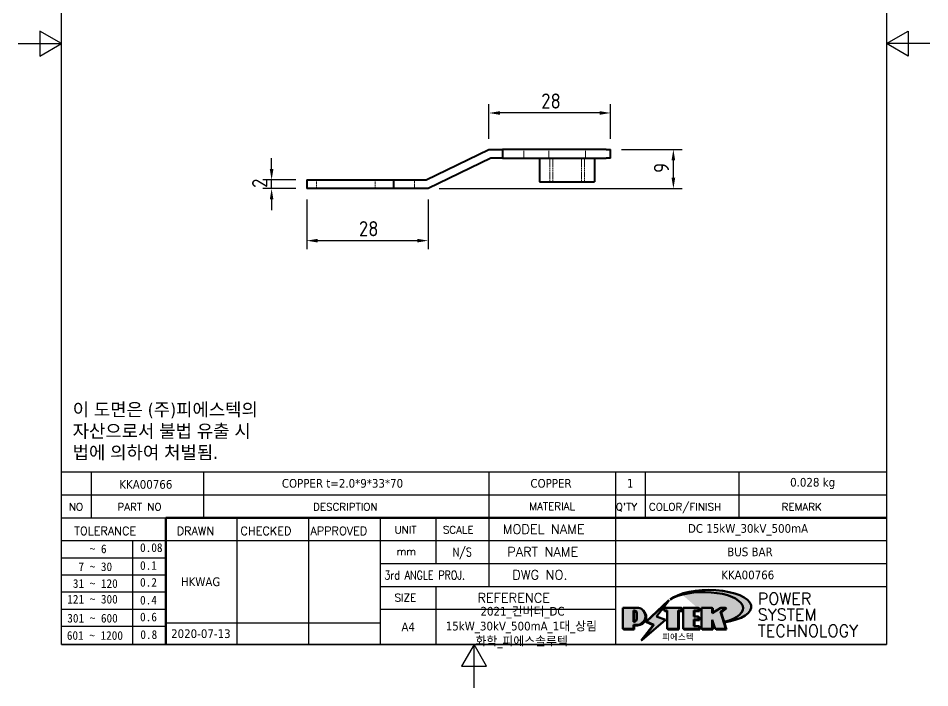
# Model space of a CAD drawing. Header units: millimetres. Extents: x 0 to 210, y 0 to 297.
# Drawn here: x 0 to 210, y 0 to 154.4 of the extents above; entities that cross this region are included whole.
import ezdxf
from ezdxf.enums import TextEntityAlignment as Align

# ---------------------------------------------------------------- set-up
doc = ezdxf.new("R2010")
doc.units = ezdxf.units.MM
doc.linetypes.add('DASHED', pattern=[0.2067, 0.1654, -0.0413])
doc.layers.get('0').update_dxf_attribs({"color": 3, "lineweight": 25, "true_color": 0x00ff00})
for name, color, linetype, lineweight, true_color in [('가려진 것(ISO)', 2, 'DASHED', 18, 0xffff00), ('가시적인 것(ISO)', 3, 'Continuous', 40, 0x00ff00), ('기호(ISO)', 5, 'Continuous', 25, 0x0000ff), ('제목(ISO)', 5, 'Continuous', 50, 0x0000ff), ('치수(ISO)', 2, 'Continuous', 25, 0xffff00)]:
    doc.layers.add(name, color=color, linetype=linetype, lineweight=lineweight, true_color=true_color)
doc.layers.add('경계(ISO)', color=7, linetype='Continuous', lineweight=25)
doc.layers.add('해치(ISO)', color=7, linetype='Continuous', lineweight=18)
doc.styles.add('HAN_291', font='')
doc.styles.add('HAN_370', font='', dxfattribs={"width": 2})
doc.styles.add('RC_284', font='ROMANC.shx')
doc.styles.add('RC_287', font='ROMANC.shx')
doc.styles.add('RC_292', font='ROMANC.shx')
doc.styles.add('ROMANT_294', font='romant.shx')
doc.styles.add('문자 텍스트_PSTEK_POSCO', font='isocp.shx')
doc.styles.add('치수 텍스트_PSTEK_POSCO', font='isocp.shx')
doc.styles.add('텍스트 스타일198', font='tahoma.ttf')
doc.styles.add('텍스트 스타일333', font='ROMANC.shx', dxfattribs={"width": 0.800000011920929})
doc.styles.get('HAN_291').set_extended_font_data('GulimChe')
doc.styles.get('HAN_370').set_extended_font_data('GulimChe')
doc.dimstyles.new('치수_PSTEK_POSCO', dxfattribs={"dimtxt": 3.5, "dimasz": 2.5, "dimexe": 2, "dimexo": 2.5, "dimgap": 1, "dimtad": 1, "dimrnd": 1e-08, "dimdsep": 46, "dimtxsty": '치수 텍스트_PSTEK_POSCO', "dimcen": 0.09, "dimdle": 10, "dimclrd": 7, "dimclre": 7, "dimclrt": 2, "dimadec": 1, "dimazin": 2, "dimtfac": 1, "dimtmove": 0, "dimatfit": 3, "dimfxl": 1, "dimtolj": 1, "dimlwd": -1, "dimlwe": -1, "dimarcsym": 0})

# ---------------------------------------------------------------- blocks, each defined once
blk = doc.blocks.new('경계 Default Border')
at = {"layer": '경계(ISO)', "flags": 128}
for points in [[(10, 10), (10, 287.0000076293945), (200, 287.0000076293945), (200, 10), (10, 10)], [(0, 148.5000038146973), (10, 148.5000038146973), (5, 151.3867473602295), (5, 145.6132507324219), (10, 148.5000038146973)], [(210, 148.5000038146973), (200, 148.5000038146973), (205, 151.3867473602295), (205, 145.6132507324219), (200, 148.5000038146973)], [(105, 0), (105, 10), (102.1132469177246, 5), (107.8867530822754, 5), (105, 10)]]:
    blk.add_lwpolyline(points, dxfattribs=at)
blk = doc.blocks.new('제목 블록 PSTEK')
at = {"true_color": 0x848484}
for points in [[(317.2195697678507, 17.0593801673321), (322.0326348870767, 21.62682475217465), (322.2781991042243, 21.94392121864296), (317.0471853425802, 16.97985676345368), (318.7512090904202, 16.1899260703855), (316.0018030350395, 12.71868385740789), (316.3356552234328, 13.00206718743325), (318.9235935156908, 16.2694494742633)], [(321.9846681452406, 19.60711530335299), (321.4042753185749, 19.60711530335299), (321.4042753185749, 19.45905590879572), (321.9846681452406, 19.45905590879572)], [(324.6615819988275, 19.45905590879572), (325.4196460989604, 19.45905590879572), (325.4196460989604, 20.11051724484596), (325.2419748254881, 20.11051724484596), (325.2419748254881, 19.60711530335299), (324.4839107253602, 19.60711530335299), (324.4839107253602, 15.3430047401139), (322.1623394187076, 15.3430047401139), (322.1623394187076, 15.19494534555726), (324.6615819988275, 15.19494534555726)], [(328.2914414389548, 19.45905590879572), (329.4054050004294, 19.45905590879572), (329.4054050004294, 20.11051724484596), (329.2277337269622, 20.11051724484596), (329.2277337269622, 19.60711530335299), (328.1137701654877, 19.60711530335299), (328.1137701654877, 18.25543873810179), (328.2914414389548, 18.25543873810179)], [(332.5088862584528, 20.1105172448466), (332.3312149849806, 20.1105172448466), (332.3312149849806, 18.99741471888368), (332.5088862584528, 19.11081371413894)], [(335.6156307331414, 20.11051724484596), (335.2535118015555, 20.11051724484596), (334.2514536401189, 19.30614745124769), (335.4855464857051, 15.3430047401139), (333.1954852176545, 15.3430047401139), (333.2478643833523, 15.19494534555726), (335.6632177591723, 15.19494534555726), (334.4291249135862, 19.15808805669106)], [(328.2914414389548, 17.41554667867274), (329.4054050004294, 17.41554667867274), (329.4054050004294, 18.10737934354514), (329.2277337269622, 18.10737934354514), (329.2277337269622, 17.56360607323003), (328.1137701654877, 17.56360607323003), (328.1137701654877, 15.9944660761648), (328.2914414389548, 15.9944660761648)], [(332.5088862584528, 16.92964231796647), (332.3312149849806, 17.43186301645164), (332.3312149849806, 15.3430047401139), (330.0369607660135, 15.3430047401139), (330.0369607660135, 15.19494534555726), (332.5088862584528, 15.19494534555726)], [(329.5356972676428, 15.8464066816075), (329.3580259941756, 15.8464066816075), (329.3580259941756, 15.3430047401139), (325.8342124037171, 15.3430047401139), (325.8342124037171, 15.19494534555726), (329.5356972676428, 15.19494534555726)]]:
    blk.add_hatch(color=252, dxfattribs=at).paths.add_polyline_path(points)
at = {"true_color": 0x0000ff}
blk.add_hatch(color=5, dxfattribs=at).paths.add_polyline_path([(321.6183518841322, 17.4193704504104), (319.5281351041078, 18.24969419629727), (322.4505835294948, 22.02344462252142), (317.2195697678507, 17.0593801673321), (318.9235935156908, 16.2694494742633), (316.1741874603099, 12.79820726128571)])
at = {"true_color": 0xff0000}
h = blk.add_hatch(color=1, dxfattribs=at)
edge = h.paths.add_edge_path(flags=0)
edge.add_line((314.2242174273352, 19.60711530335299), (314.2242174273352, 17.00126995915134))
edge.add_line((314.2242174273352, 17.00126995915134), (314.3485873187598, 17.00126995915134))
edge.add_arc((314.3485873187598, 17.6527312952023), 0.6514613360509371, 270, 360)
edge.add_line((315.0000486548106, 17.6527312952023), (315.0000486548106, 18.95565396730211))
edge.add_arc((314.3485873187598, 18.95565396730212), 0.6514613360508712, 0, 90)
edge.add_line((314.3485873187598, 19.60711530335299), (314.2242174273352, 19.60711530335299))
edge = h.paths.add_edge_path()
edge.add_arc((314.9847713324306, 18.28938669179658), 1.969189947606664, 269.9999999999959, 450)
edge.add_line((314.9847713324306, 20.25857663940318), (311.7664314776902, 20.25857663940324))
edge.add_line((311.7664314776902, 20.25857663940324), (311.7664314776902, 15.3430047401139))
edge.add_line((311.7664314776902, 15.3430047401139), (314.2242174273352, 15.3430047401139))
edge.add_line((314.2242174273352, 15.3430047401139), (314.2242174273352, 16.32019674418991))
edge.add_line((314.2242174273352, 16.32019674418991), (314.9847713324307, 16.32019674418991))
at = {"true_color": 0x848484}
h = blk.add_hatch(color=252, dxfattribs=at)
edge = h.paths.add_edge_path()
edge.add_arc((314.9847713324309, 18.28938669179657), 1.969189947606666, 270, 406.8278729790604)
edge.add_arc((315.1624426058984, 18.1413272972396), 1.969189947606962, -90, 53.560984836317004, ccw=False)
edge.add_line((315.1624426058984, 16.17213734963263), (314.4018887008024, 16.17213734963263))
edge.add_line((314.4018887008024, 16.17213734963263), (314.4018887008024, 15.19494534555726))
edge.add_line((314.4018887008024, 15.19494534555726), (311.9441027511573, 15.19494534555726))
edge.add_line((311.9441027511573, 15.19494534555726), (311.9441027511573, 15.3430047401139))
edge.add_line((311.9441027511573, 15.3430047401139), (314.2242174273352, 15.3430047401139))
edge.add_line((314.2242174273352, 15.3430047401139), (314.2242174273352, 16.32019674418991))
edge.add_line((314.2242174273352, 16.32019674418991), (314.9847713324309, 16.32019674418991))
h = blk.add_hatch(color=252, dxfattribs=at)
edge = h.paths.add_edge_path()
edge.add_line((314.4018887008024, 19.45905590879572), (314.5262585922315, 19.45905590879572))
edge.add_arc((314.5262585922314, 18.80759457274939), 0.6514613360463194, 60.4189348879147, 90.00000000000318, ccw=False)
edge.add_arc((314.3485873187602, 18.95565396730057), 0.6514613360524251, 39.96992292766206, 90.00000000009999)
edge.add_line((314.3485873187591, 19.60711530335307), (314.2242174273352, 19.60711530335298))
edge.add_line((314.2242174273352, 19.60711530335299), (314.2242174273352, 17.00126995915134))
edge.add_line((314.2242174273352, 17.00126995915134), (314.3485873187591, 17.00126995915134))
edge.add_arc((314.3485873187568, 17.652731295233), 0.6514613360816299, 270.0000000002, 274.6930825552478)
edge.add_line((314.4018887008024, 17.0034541317032), (314.4018887008024, 19.45905590879572))
at = {"true_color": 0xff0000}
for points in [[(324.4839107253602, 19.60711530335299), (325.2419748254881, 19.60711530335299), (325.2419748254881, 20.25857663940324), (321.2266040451076, 20.25857663940324), (321.2266040451076, 19.60711530335299), (321.9846681452406, 19.60711530335299), (321.9846681452406, 15.3430047401139), (324.4839107253602, 15.3430047401139)], [(329.2277337269622, 20.25857663940324), (325.65654113025, 20.25857663940324), (325.65654113025, 15.3430047401139), (329.3580259941756, 15.3430047401139), (329.3580259941756, 15.9944660761648), (328.1137701654877, 15.9944660761648), (328.1137701654877, 17.56360607323003), (329.2277337269622, 17.56360607323003), (329.2277337269622, 18.25543873810179), (328.1137701654877, 18.25543873810179), (328.1137701654877, 19.60711530335299), (329.2277337269622, 19.60711530335299)], [(332.3312149849806, 20.25857663940324), (329.8592894925411, 20.25857663940324), (329.8592894925411, 15.3430047401139), (332.3312149849806, 15.3430047401139), (332.3312149849806, 17.4318630164523), (333.0701931098801, 15.3430047401139), (335.4855464857051, 15.3430047401139), (334.2514536401189, 19.30614745124769), (335.4379594596742, 20.25857663940324), (334.3071782107978, 20.25857663940324), (332.3312149849806, 18.99741471888304)]]:
    blk.add_hatch(color=1, dxfattribs=at).paths.add_polyline_path(points)
at = {"layer": '해치(ISO)', "true_color": 0x27d1fc}
h = blk.add_hatch(color=140, dxfattribs=at)
edge = h.paths.add_edge_path()
edge.add_ellipse((330.3660919371412, 20.15576403068321), major_axis=(9.100907360794343, 0), ratio=0.4069904968023172, start_angle=301.3098473703837, end_angle=507.7436900681698)
edge.add_ellipse((331.5340919371412, 20.4634168429492), major_axis=(-9.82350664112931, 0), ratio=0.3942600559756514, start_angle=111.51207141178469, end_angle=334.47025347086895, ccw=False)
edge.add_line((335.1363447531188, 16.8601935978785), (335.0955236905705, 16.99119398620872))
at = {"color": 180, "true_color": 0x3f00ff}
for p, q in [((182.475792979055, 11.79100474011392), (182.4757929790549, 51.56524660363496)), ((182.4757929790549, 51.56524660363496), (372.4757929537551, 51.56524660363496)), ((189.2651435055721, 51.56524660363496), (189.2651435055722, 41.00524660363494)), ((215.2152739891528, 41.00524660363494), (215.2152739891528, 51.56524660363496)), ((280.8758854511282, 51.56524660363496), (280.8758854511282, 41.00524660363494)), ((310.0881549537552, 51.56524660363496), (310.0881549537553, 41.00524660363494)), ((316.9044520275131, 51.56524660363496), (316.9044520275127, 41.00524660363494)), ((338.4566026226726, 51.56524660363496), (338.4566026226727, 41.00524660363494)), ((372.4757929537551, 51.56524660363496), (372.4757929537551, 11.79100474011389)), ((182.475792979055, 46.2852466036349), (372.4757929537551, 46.28524660363492)), ((182.475792979055, 41.00524660363493), (206.451475290024, 41.00524660363493)), ((222.9401812389276, 11.79100474011392), (222.9401812389276, 41.00524660363494)), ((239.4288871878316, 11.79100474011392), (239.4288871878316, 41.00524660363494)), ((255.9175931367356, 11.79100474011392), (255.9175931367356, 41.00524660363494)), ((268.6918866058747, 41.00524660363494), (268.6918866058747, 30.44524660363498)), ((280.8758854511282, 41.00524660363494), (280.8758854511282, 25.16524660363502)), ((310.088154953755, 41.00524660363494), (310.088154953755, 11.79100474011392)), ((182.475792979055, 35.72524660363497), (206.451475290024, 35.72524660363497)), ((198.8621818849491, 12.02524660363491), (198.8621818849491, 35.72524660363497)), ((206.451475290024, 35.72524660363497), (372.4757929537551, 35.72524660363497)), ((182.475792979055, 31.77524660363492), (206.451475290024, 31.77524660363492)), ((255.917593136736, 30.44524660363498), (372.4757929537552, 30.44524660363501)), ((182.475792979055, 27.82524660363487), (206.451475290024, 27.82524660363487)), ((182.475792979055, 23.87524660363505), (206.451475290024, 23.87524660363505)), ((255.9175931367359, 25.16524660363502), (372.4757929537552, 25.165246603635)), ((268.6918866058744, 25.16524660363502), (268.6918866058744, 11.79100474011392)), ((182.475792979055, 19.92524660363478), (206.451475290024, 19.92524660363478)), ((255.9175931367359, 19.88524660363481), (310.0881549537553, 19.88524660363481)), ((182.475792979055, 15.97524660363496), (206.451475290024, 15.97524660363496)), ((206.451475290024, 16.74100474011396), (255.9175931367359, 16.74100474011396)), ((182.475792979055, 11.79100474011392), (372.4757929537551, 11.79100474011389))]:
    blk.add_line(p, q, dxfattribs=at)
at = {"color": 7, "lineweight": 50}
for p, q in [((206.4514752900237, 11.79100474011392), (206.4514752900237, 41.00524660363494)), ((206.451475290024, 41.00524660363494), (372.4757929537551, 41.00524660363496))]:
    blk.add_line(p, q, dxfattribs=at)
at = {"color": 7}
for p, q in [((322.2781991042243, 21.94392121864296), (317.0471853425802, 16.97985676345368)), ((322.4505835294948, 22.02344462252142), (317.2195697678507, 17.0593801673321)), ((317.2195697678507, 17.0593801673321), (322.0326348870767, 21.62682475217465)), ((319.5281351041078, 18.24969419629727), (322.4505835294948, 22.02344462252142)), ((322.0326348870767, 21.62682475217465), (322.2781991042243, 21.94392121864296)), ((311.7664314776902, 20.25900474011391), (311.7664314776902, 15.34300474011391)), ((314.9847713324309, 20.25857663940324), (311.7664314776902, 20.25857663940324)), ((314.9847713324309, 20.25857663940324), (311.7664314776902, 20.25857663940324)), ((311.7664314776902, 20.25857663940324), (311.7664314776902, 15.3430047401139)), ((314.2242174273352, 17.00126995915134), (314.2242174273352, 19.60711530335299)), ((314.2242174273352, 19.60711530335299), (314.3485873187591, 19.60711530335299)), ((314.3485873187591, 19.60711530335299), (314.2242174273352, 19.60711530335299)), ((314.2242174273352, 19.60711530335299), (314.2242174273352, 17.00126995915134)), ((314.2242174273352, 17.00126995915134), (314.2242174273352, 19.60711530335299)), ((314.2242174273352, 19.60711530335299), (314.3485873187591, 19.60711530335299)), ((314.4018887008024, 19.45905590879572), (314.5262585922314, 19.45905590879572)), ((314.4018887008024, 17.0034541317032), (314.4018887008024, 19.45905590879572)), ((315.0000486548106, 18.95565396730275), (315.0000486548106, 17.65273129520161)), ((315.0000486548106, 18.95565396730275), (315.0000486548106, 17.65273129520161)), ((325.2419748254881, 20.25857663940324), (321.2266040451076, 20.25857663940324)), ((321.2266040451076, 20.25857663940324), (321.2266040451076, 19.60711530335299)), ((325.2419748254881, 20.25857663940324), (321.2266040451076, 20.25857663940324)), ((321.2266040451076, 20.25857663940324), (321.2266040451076, 19.60711530335299)), ((321.2266040451076, 19.60711530335299), (321.9846681452406, 19.60711530335299)), ((321.2266040451076, 19.60711530335299), (321.9846681452406, 19.60711530335299)), ((321.4042753185749, 19.60711530335299), (321.4042753185749, 19.45905590879572)), ((321.9846681452406, 19.60711530335299), (321.4042753185749, 19.60711530335299)), ((321.4042753185749, 19.45905590879572), (321.9846681452406, 19.45905590879572)), ((321.9846681452406, 19.60711530335299), (321.9846681452406, 15.3430047401139)), ((321.9846681452406, 19.45905590879572), (321.9846681452406, 19.60711530335299)), ((321.9846681452406, 19.60711530335299), (321.9846681452406, 15.3430047401139)), ((324.4839107253602, 19.60711530335299), (325.2419748254881, 19.60711530335299)), ((324.4839107253602, 15.3430047401139), (324.4839107253602, 19.60711530335299)), ((325.2419748254881, 19.60711530335299), (324.4839107253602, 19.60711530335299)), ((324.4839107253602, 19.60711530335299), (324.4839107253602, 15.3430047401139)), ((324.4839107253602, 19.60711530335299), (325.2419748254881, 19.60711530335299)), ((324.4839107253602, 15.3430047401139), (324.4839107253602, 19.60711530335299)), ((324.6615819988275, 19.45905590879572), (325.4196460989604, 19.45905590879572)), ((324.6615819988275, 15.19494534555726), (324.6615819988275, 19.45905590879572)), ((325.2419748254881, 19.60711530335299), (325.2419748254881, 20.25857663940324)), ((325.2419748254881, 19.60711530335299), (325.2419748254881, 20.25857663940324)), ((325.4196460989604, 20.11051724484596), (325.2419748254881, 20.11051724484596)), ((325.2419748254881, 20.11051724484596), (325.2419748254881, 19.60711530335299)), ((325.4196460989604, 19.45905590879572), (325.4196460989604, 20.11051724484596)), ((329.2277337269622, 20.25857663940324), (325.65654113025, 20.25857663940324)), ((325.65654113025, 20.25857663940324), (325.65654113025, 15.3430047401139)), ((325.65654113025, 20.25857663940324), (325.65654113025, 15.3430047401139)), ((329.2277337269622, 20.25857663940324), (325.65654113025, 20.25857663940324)), ((328.1137701654877, 18.25543873810179), (328.1137701654877, 19.60711530335299)), ((328.1137701654877, 19.60711530335299), (329.2277337269622, 19.60711530335299)), ((329.2277337269622, 19.60711530335299), (328.1137701654877, 19.60711530335299)), ((328.1137701654877, 19.60711530335299), (328.1137701654877, 18.25543873810179)), ((328.1137701654877, 18.25543873810179), (328.1137701654877, 19.60711530335299)), ((328.1137701654877, 19.60711530335299), (329.2277337269622, 19.60711530335299)), ((328.2914414389548, 18.25543873810179), (328.2914414389548, 19.45905590879572)), ((328.2914414389548, 19.45905590879572), (329.4054050004294, 19.45905590879572)), ((329.2277337269622, 19.60711530335299), (329.2277337269622, 20.25857663940324)), ((329.2277337269622, 19.60711530335299), (329.2277337269622, 20.25857663940324)), ((329.4054050004294, 20.11051724484596), (329.2277337269622, 20.11051724484596)), ((329.2277337269622, 20.11051724484596), (329.2277337269622, 19.60711530335299)), ((329.4054050004294, 19.45905590879572), (329.4054050004294, 20.11051724484596)), ((332.3312149849806, 20.25857663940324), (329.8592894925411, 20.25857663940324)), ((329.8592894925411, 20.25857663940324), (329.8592894925411, 15.3430047401139)), ((329.8592894925411, 20.25857663940324), (329.8592894925411, 15.3430047401139)), ((332.3312149849806, 20.25857663940324), (329.8592894925411, 20.25857663940324)), ((334.3071782107978, 20.25857663940324), (332.3312149849806, 18.99741471888304)), ((332.3312149849806, 18.99741471888304), (332.3312149849806, 20.25857663940324)), ((334.3071782107978, 20.25857663940324), (332.3312149849806, 18.99741471888304)), ((332.3312149849806, 18.99741471888304), (332.3312149849806, 20.25857663940324)), ((332.5088862584528, 20.1105172448466), (332.3312149849806, 20.1105172448466)), ((332.3312149849806, 20.1105172448466), (332.3312149849806, 18.99741471888368)), ((332.3312149849806, 18.99741471888368), (332.5088862584528, 19.11081371413894)), ((332.5088862584528, 19.11081371413894), (332.5088862584528, 20.1105172448466)), ((334.2514536401189, 19.30614745124769), (335.4379594596742, 20.25857663940324)), ((334.2514536401189, 19.30614745124769), (335.4379594596742, 20.25857663940324)), ((335.2535118015555, 20.11051724484596), (334.2514536401189, 19.30614745124769)), ((335.4855464857051, 15.3430047401139), (334.2514536401189, 19.30614745124769)), ((334.2514536401189, 19.30614745124769), (335.4855464857051, 15.3430047401139)), ((335.4855464857051, 15.3430047401139), (334.2514536401189, 19.30614745124769)), ((335.4379594596742, 20.25857663940324), (334.3071782107978, 20.25857663940324)), ((335.4379594596742, 20.25857663940324), (334.3071782107978, 20.25857663940324)), ((334.4291249135862, 19.15808805669104), (335.6156307331414, 20.11051724484596)), ((335.6632177591723, 15.19494534555726), (334.4291249135862, 19.15808805669104)), ((335.6156307331414, 20.11051724484596), (335.2535118015555, 20.11051724484596)), ((314.3485873187591, 17.00126995915134), (314.2242174273352, 17.00126995915134)), ((314.2242174273352, 17.00126995915134), (314.3485873187591, 17.00126995915134)), ((314.3485873187591, 17.00126995915134), (314.2242174273352, 17.00126995915134)), ((316.1741874603099, 12.79820726128571), (321.6183518841322, 17.4193704504104)), ((317.0471853425802, 16.97985676345368), (318.7512090904202, 16.1899260703855)), ((318.9235935156908, 16.2694494742633), (317.2195697678507, 17.0593801673321)), ((317.2195697678507, 17.0593801673321), (318.9235935156908, 16.2694494742633)), ((321.6183518841322, 17.4193704504104), (319.5281351041078, 18.24969419629727)), ((329.2277337269622, 18.25543873810179), (328.1137701654877, 18.25543873810179)), ((328.1137701654877, 18.25543873810179), (328.2914414389548, 18.25543873810179)), ((329.2277337269622, 18.25543873810179), (328.1137701654877, 18.25543873810179)), ((328.1137701654877, 17.56360607323003), (329.2277337269622, 17.56360607323003)), ((328.1137701654877, 15.9944660761648), (328.1137701654877, 17.56360607323003)), ((329.2277337269622, 17.56360607323003), (328.1137701654877, 17.56360607323003)), ((328.1137701654877, 17.56360607323003), (328.1137701654877, 15.9944660761648)), ((328.1137701654877, 17.56360607323003), (329.2277337269622, 17.56360607323003)), ((328.1137701654877, 15.9944660761648), (328.1137701654877, 17.56360607323003)), ((328.2914414389548, 15.9944660761648), (328.2914414389548, 17.41554667867274)), ((328.2914414389548, 17.41554667867274), (329.4054050004294, 17.41554667867274)), ((329.2277337269622, 17.56360607323003), (329.2277337269622, 18.25543873810179)), ((329.2277337269622, 17.56360607323003), (329.2277337269622, 18.25543873810179)), ((329.4054050004294, 18.10737934354514), (329.2277337269622, 18.10737934354514)), ((329.2277337269622, 18.10737934354514), (329.2277337269622, 17.56360607323003)), ((329.4054050004294, 17.41554667867274), (329.4054050004294, 18.10737934354514)), ((332.3312149849806, 17.4318630164523), (333.0701931098801, 15.3430047401139)), ((332.3312149849806, 15.3430047401139), (332.3312149849806, 17.4318630164523)), ((332.5088862584528, 16.92964231796647), (332.3312149849806, 17.43186301645164)), ((332.3312149849806, 17.43186301645164), (332.3312149849806, 15.3430047401139)), ((332.3312149849806, 17.4318630164523), (333.0701931098801, 15.3430047401139)), ((332.3312149849806, 15.3430047401139), (332.3312149849806, 17.4318630164523)), ((332.5088862584528, 15.19494534555726), (332.5088862584528, 16.92964231796647)), ((345.0447381189468, 17.50375595811051), (344.9867755289346, 17.689895936919)), ((311.7664314776902, 15.3430047401139), (314.2242174273352, 15.3430047401139)), ((311.7664314776902, 15.3430047401139), (314.2242174273352, 15.3430047401139)), ((314.2242174273352, 15.3430047401139), (311.9441027511573, 15.3430047401139)), ((311.9441027511573, 15.3430047401139), (311.9441027511573, 15.19494534555726)), ((311.9441027511573, 15.19494534555726), (314.4018887008024, 15.19494534555726)), ((314.2242174273352, 16.32019674418991), (314.9847713324309, 16.32019674418991)), ((314.2242174273352, 15.3430047401139), (314.2242174273352, 16.32019674418991)), ((314.9847713324309, 16.32019674418991), (314.2242174273352, 16.32019674418991)), ((314.2242174273352, 16.32019674418991), (314.2242174273352, 15.3430047401139)), ((314.2242174273352, 16.32019674418991), (314.9847713324309, 16.32019674418991)), ((314.2242174273352, 15.3430047401139), (314.2242174273352, 16.32019674418991)), ((314.4018887008024, 16.17213734963263), (315.162442605898, 16.17213734963263)), ((314.4018887008024, 15.19494534555726), (314.4018887008024, 16.17213734963263)), ((318.7512090904202, 16.1899260703855), (316.0018030350395, 12.71868385740789)), ((318.9235935156908, 16.2694494742633), (316.1741874603099, 12.79820726128571)), ((316.3356552234328, 13.00206718743325), (318.9235935156908, 16.2694494742633)), ((321.9846681452406, 15.3430047401139), (324.4839107253602, 15.3430047401139)), ((321.9846681452406, 15.3430047401139), (324.4839107253602, 15.3430047401139)), ((324.4839107253602, 15.3430047401139), (322.1623394187076, 15.3430047401139)), ((322.1623394187076, 15.3430047401139), (322.1623394187076, 15.19494534555726)), ((322.1623394187076, 15.19494534555726), (324.6615819988275, 15.19494534555726)), ((325.65654113025, 15.3430047401139), (329.3580259941756, 15.3430047401139)), ((325.65654113025, 15.3430047401139), (329.3580259941756, 15.3430047401139)), ((329.3580259941756, 15.3430047401139), (325.8342124037171, 15.3430047401139)), ((325.8342124037171, 15.3430047401139), (325.8342124037171, 15.19494534555726)), ((325.8342124037171, 15.19494534555726), (329.5356972676428, 15.19494534555726)), ((329.3580259941756, 15.9944660761648), (328.1137701654877, 15.9944660761648)), ((328.1137701654877, 15.9944660761648), (328.2914414389548, 15.9944660761648)), ((329.3580259941756, 15.9944660761648), (328.1137701654877, 15.9944660761648)), ((329.3580259941756, 15.3430047401139), (329.3580259941756, 15.9944660761648)), ((329.3580259941756, 15.3430047401139), (329.3580259941756, 15.9944660761648)), ((329.5356972676428, 15.8464066816075), (329.3580259941756, 15.8464066816075)), ((329.3580259941756, 15.8464066816075), (329.3580259941756, 15.3430047401139)), ((329.5356972676428, 15.19494534555726), (329.5356972676428, 15.8464066816075)), ((329.8592894925411, 15.3430047401139), (332.3312149849806, 15.3430047401139)), ((329.8592894925411, 15.3430047401139), (332.3312149849806, 15.3430047401139)), ((332.3312149849806, 15.3430047401139), (330.0369607660135, 15.3430047401139)), ((330.0369607660135, 15.3430047401139), (330.0369607660135, 15.19494534555726)), ((330.0369607660135, 15.19494534555726), (332.5088862584528, 15.19494534555726)), ((333.0701931098801, 15.3430047401139), (335.4855464857051, 15.3430047401139)), ((333.0701931098801, 15.3430047401139), (335.4855464857051, 15.3430047401139)), ((335.4855464857051, 15.3430047401139), (333.1954852176545, 15.3430047401139)), ((333.1954852176545, 15.3430047401139), (333.2478643833523, 15.19494534555726)), ((333.2478643833523, 15.19494534555726), (335.6632177591723, 15.19494534555726)), ((316.0018030350395, 12.71868385740789), (316.3356552234328, 13.00206718743325))]:
    blk.add_line(p, q, dxfattribs=at)
at = {"color": 5, "true_color": 0x0000ff}
for p, q in [((322.4505835294948, 22.02344462252142), (317.2195697678507, 17.0593801673321)), ((319.5281351041078, 18.24969419629727), (322.4505835294948, 22.02344462252142)), ((316.1741874603099, 12.79820726128571), (321.6183518841322, 17.4193704504104)), ((317.2195697678507, 17.0593801673321), (318.9235935156908, 16.2694494742633)), ((321.6183518841322, 17.4193704504104), (319.5281351041078, 18.24969419629727)), ((318.9235935156908, 16.2694494742633), (316.1741874603099, 12.79820726128571))]:
    blk.add_line(p, q, dxfattribs=at)
at = {"color": 1, "true_color": 0xff0000}
for p, q in [((314.9847713324309, 20.25857663940324), (311.7664314776902, 20.25857663940324)), ((311.7664314776902, 20.25857663940324), (311.7664314776902, 15.3430047401139)), ((314.2242174273352, 17.00126995915134), (314.2242174273352, 19.60711530335299)), ((314.2242174273352, 19.60711530335299), (314.3485873187591, 19.60711530335299)), ((315.0000486548106, 18.95565396730275), (315.0000486548106, 17.65273129520161)), ((325.2419748254881, 20.25857663940324), (321.2266040451076, 20.25857663940324)), ((321.2266040451076, 20.25857663940324), (321.2266040451076, 19.60711530335299)), ((321.2266040451076, 19.60711530335299), (321.9846681452406, 19.60711530335299)), ((321.9846681452406, 19.60711530335299), (321.9846681452406, 15.3430047401139)), ((324.4839107253602, 19.60711530335299), (325.2419748254881, 19.60711530335299)), ((324.4839107253602, 15.3430047401139), (324.4839107253602, 19.60711530335299)), ((325.2419748254881, 19.60711530335299), (325.2419748254881, 20.25857663940324)), ((329.2277337269622, 20.25857663940324), (325.65654113025, 20.25857663940324)), ((325.65654113025, 20.25857663940324), (325.65654113025, 15.3430047401139)), ((328.1137701654877, 18.25543873810179), (328.1137701654877, 19.60711530335299)), ((328.1137701654877, 19.60711530335299), (329.2277337269622, 19.60711530335299)), ((329.2277337269622, 19.60711530335299), (329.2277337269622, 20.25857663940324)), ((332.3312149849806, 20.25857663940324), (329.8592894925411, 20.25857663940324)), ((329.8592894925411, 20.25857663940324), (329.8592894925411, 15.3430047401139)), ((334.3071782107978, 20.25857663940324), (332.3312149849806, 18.99741471888304)), ((332.3312149849806, 18.99741471888304), (332.3312149849806, 20.25857663940324)), ((334.2514536401189, 19.30614745124769), (335.4379594596742, 20.25857663940324)), ((335.4855464857051, 15.3430047401139), (334.2514536401189, 19.30614745124769)), ((335.4379594596742, 20.25857663940324), (334.3071782107978, 20.25857663940324)), ((314.3485873187591, 17.00126995915134), (314.2242174273352, 17.00126995915134)), ((329.2277337269622, 18.25543873810179), (328.1137701654877, 18.25543873810179)), ((328.1137701654877, 17.56360607323003), (329.2277337269622, 17.56360607323003)), ((328.1137701654877, 15.9944660761648), (328.1137701654877, 17.56360607323003)), ((329.2277337269622, 17.56360607323003), (329.2277337269622, 18.25543873810179)), ((332.3312149849806, 17.4318630164523), (333.0701931098801, 15.3430047401139)), ((332.3312149849806, 15.3430047401139), (332.3312149849806, 17.4318630164523)), ((311.7664314776902, 15.3430047401139), (314.2242174273352, 15.3430047401139)), ((314.2242174273352, 16.32019674418991), (314.9847713324309, 16.32019674418991)), ((314.2242174273352, 15.3430047401139), (314.2242174273352, 16.32019674418991)), ((321.9846681452406, 15.3430047401139), (324.4839107253602, 15.3430047401139)), ((325.65654113025, 15.3430047401139), (329.3580259941756, 15.3430047401139)), ((329.3580259941756, 15.9944660761648), (328.1137701654877, 15.9944660761648)), ((329.3580259941756, 15.3430047401139), (329.3580259941756, 15.9944660761648)), ((329.8592894925411, 15.3430047401139), (332.3312149849806, 15.3430047401139)), ((333.0701931098801, 15.3430047401139), (335.4855464857051, 15.3430047401139))]:
    blk.add_line(p, q, dxfattribs=at)
at = {"color": 7}
for centre, radius, start, end in [((314.3485873187598, 18.95565396730211), 0.6514613360508712, 0, 90), ((314.3485873187602, 18.95565396730057), 0.6514613360524251, 39.96992292766117, 90), ((314.3485873187598, 18.95565396730212), 0.6514613360508712, 0, 90), ((314.5262585922314, 18.80759457274939), 0.6514613360463193, 60.41893488791137, 90), ((314.9847713324309, 18.28938669179658), 1.969189947606665, 270, 90), ((314.9847713324309, 18.28938669179658), 1.969189947606665, 270, 90), ((314.9847713324307, 18.2893866917965), 1.969189947606594, 270, 46.82787297909833), ((315.1624426058984, 18.1413272972396), 1.969189947606961, 270, 53.56098483636067), ((314.3485873187597, 17.65273129520228), 0.6514613360509381, 270, 0), ((314.3485873187598, 17.6527312952023), 0.6514613360509381, 270, 0), ((314.3485873187568, 17.652731295233), 0.6514613360816299, 270, 274.6930825552478)]:
    blk.add_arc(centre, radius, start, end, dxfattribs=at)
at = {"color": 1, "true_color": 0xff0000}
for centre, radius, start, end in [((314.3485873187598, 18.95565396730211), 0.6514613360508712, 0, 90), ((314.9847713324309, 18.28938669179657), 1.969189947606665, 270, 90), ((314.3485873187598, 17.6527312952023), 0.6514613360509381, 270, 0)]:
    blk.add_arc(centre, radius, start, end, dxfattribs=at)
at = {"layer": '제목(ISO)', "lineweight": 18}
blk.add_line((182.475792979055, 35.72500474011393), (182.475792979055, 11.79100474011392), dxfattribs=at)
at = {"layer": '제목(ISO)'}
for p, q in [((322.2781991042243, 21.94392121864296), (317.0471853425802, 16.97985676345368)), ((322.4505835294948, 22.02344462252142), (317.2195697678507, 17.0593801673321)), ((317.2195697678507, 17.0593801673321), (322.0326348870767, 21.62682475217465)), ((319.5281351041078, 18.24969419629727), (322.4505835294948, 22.02344462252142)), ((322.0326348870767, 21.62682475217465), (322.2781991042243, 21.94392121864296)), ((314.9847713324306, 20.25857663940324), (311.7664314776902, 20.25857663940324)), ((311.7664314776902, 20.25857663940324), (311.7664314776902, 15.3430047401139)), ((314.2242174273352, 17.00126995915134), (314.2242174273352, 19.60711530335299)), ((314.2242174273352, 19.60711530335299), (314.3485873187598, 19.60711530335299)), ((314.3485873187591, 19.60711530335299), (314.2242174273352, 19.60711530335299)), ((314.2242174273352, 19.60711530335299), (314.2242174273352, 17.00126995915134)), ((314.4018887008024, 19.45905590879572), (314.5262585922314, 19.45905590879572)), ((314.4018887008024, 17.0034541317032), (314.4018887008024, 19.45905590879572)), ((315.0000486548106, 18.95565396730211), (315.0000486548106, 17.6527312952023)), ((325.2419748254881, 20.25857663940324), (321.2266040451076, 20.25857663940324)), ((321.2266040451076, 20.25857663940324), (321.2266040451076, 19.60711530335299)), ((321.2266040451076, 19.60711530335299), (321.9846681452406, 19.60711530335299)), ((321.9846681452406, 19.60711530335299), (321.4042753185749, 19.60711530335299)), ((321.4042753185749, 19.60711530335299), (321.4042753185749, 19.45905590879572)), ((321.4042753185749, 19.45905590879572), (321.9846681452406, 19.45905590879572)), ((321.9846681452406, 19.60711530335299), (321.9846681452406, 15.3430047401139)), ((321.9846681452406, 19.45905590879572), (321.9846681452406, 19.60711530335299)), ((324.4839107253602, 19.60711530335299), (325.2419748254881, 19.60711530335299)), ((324.4839107253602, 15.3430047401139), (324.4839107253602, 19.60711530335299)), ((325.2419748254881, 19.60711530335299), (324.4839107253602, 19.60711530335299)), ((324.4839107253602, 19.60711530335299), (324.4839107253602, 15.3430047401139)), ((324.6615819988275, 19.45905590879572), (325.4196460989604, 19.45905590879572)), ((324.6615819988275, 15.19494534555726), (324.6615819988275, 19.45905590879572)), ((325.2419748254881, 19.60711530335299), (325.2419748254881, 20.25857663940324)), ((325.4196460989604, 20.11051724484596), (325.2419748254881, 20.11051724484596)), ((325.2419748254881, 20.11051724484596), (325.2419748254881, 19.60711530335299)), ((325.4196460989604, 19.45905590879572), (325.4196460989604, 20.11051724484596)), ((329.2277337269622, 20.25857663940324), (325.65654113025, 20.25857663940324)), ((325.65654113025, 20.25857663940324), (325.65654113025, 15.3430047401139)), ((328.1137701654877, 18.25543873810179), (328.1137701654877, 19.60711530335299)), ((328.1137701654877, 19.60711530335299), (329.2277337269622, 19.60711530335299)), ((329.2277337269622, 19.60711530335299), (328.1137701654877, 19.60711530335299)), ((328.1137701654877, 19.60711530335299), (328.1137701654877, 18.25543873810179)), ((328.2914414389548, 19.45905590879572), (329.4054050004294, 19.45905590879572)), ((328.2914414389548, 18.25543873810179), (328.2914414389548, 19.45905590879572)), ((329.2277337269622, 19.60711530335299), (329.2277337269622, 20.25857663940324)), ((329.4054050004294, 20.11051724484596), (329.2277337269622, 20.11051724484596)), ((329.2277337269622, 20.11051724484596), (329.2277337269622, 19.60711530335299)), ((329.4054050004294, 19.45905590879572), (329.4054050004294, 20.11051724484596)), ((332.3312149849806, 20.25857663940324), (329.8592894925411, 20.25857663940324)), ((329.8592894925411, 20.25857663940324), (329.8592894925411, 15.3430047401139)), ((334.3071782107978, 20.25857663940324), (332.3312149849806, 18.99741471888304)), ((332.3312149849806, 18.99741471888304), (332.3312149849806, 20.25857663940324)), ((332.5088862584528, 20.1105172448466), (332.3312149849806, 20.1105172448466)), ((332.3312149849806, 20.1105172448466), (332.3312149849806, 18.99741471888368)), ((332.3312149849806, 18.99741471888368), (332.5088862584528, 19.11081371413894)), ((332.5088862584528, 19.11081371413894), (332.5088862584528, 20.1105172448466)), ((334.2514536401189, 19.30614745124769), (335.4379594596742, 20.25857663940324)), ((335.2535118015555, 20.11051724484596), (334.2514536401189, 19.30614745124769)), ((335.4855464857051, 15.3430047401139), (334.2514536401189, 19.30614745124769)), ((334.2514536401189, 19.30614745124769), (335.4855464857051, 15.3430047401139)), ((335.4379594596742, 20.25857663940324), (334.3071782107978, 20.25857663940324)), ((334.4291249135862, 19.15808805669106), (335.6156307331414, 20.11051724484596)), ((335.6632177591723, 15.19494534555726), (334.4291249135862, 19.15808805669106)), ((335.6156307331414, 20.11051724484596), (335.2535118015555, 20.11051724484596)), ((314.3485873187598, 17.00126995915134), (314.2242174273352, 17.00126995915134)), ((314.2242174273352, 17.00126995915134), (314.3485873187591, 17.00126995915134)), ((316.1741874603099, 12.79820726128571), (321.6183518841322, 17.4193704504104)), ((317.0471853425802, 16.97985676345368), (318.7512090904202, 16.1899260703855)), ((317.2195697678507, 17.0593801673321), (318.9235935156908, 16.2694494742633)), ((318.9235935156908, 16.2694494742633), (317.2195697678507, 17.0593801673321)), ((321.6183518841322, 17.4193704504104), (319.5281351041078, 18.24969419629727)), ((329.2277337269622, 18.25543873810179), (328.1137701654877, 18.25543873810179)), ((328.1137701654877, 18.25543873810179), (328.2914414389548, 18.25543873810179)), ((328.1137701654877, 15.9944660761648), (328.1137701654877, 17.56360607323003)), ((328.1137701654877, 17.56360607323003), (329.2277337269622, 17.56360607323003)), ((329.2277337269622, 17.56360607323003), (328.1137701654877, 17.56360607323003)), ((328.1137701654877, 17.56360607323003), (328.1137701654877, 15.9944660761648)), ((328.2914414389548, 17.41554667867274), (329.4054050004294, 17.41554667867274)), ((328.2914414389548, 15.9944660761648), (328.2914414389548, 17.41554667867274)), ((329.2277337269622, 17.56360607323003), (329.2277337269622, 18.25543873810179)), ((329.4054050004294, 18.10737934354514), (329.2277337269622, 18.10737934354514)), ((329.2277337269622, 18.10737934354514), (329.2277337269622, 17.56360607323003)), ((329.4054050004294, 17.41554667867274), (329.4054050004294, 18.10737934354514)), ((332.3312149849806, 15.3430047401139), (332.3312149849806, 17.4318630164523)), ((332.3312149849806, 17.4318630164523), (333.0701931098801, 15.3430047401139)), ((332.5088862584528, 16.92964231796647), (332.3312149849806, 17.43186301645164)), ((332.3312149849806, 17.43186301645164), (332.3312149849806, 15.3430047401139)), ((332.5088862584528, 15.19494534555726), (332.5088862584528, 16.92964231796647)), ((311.7664314776902, 15.3430047401139), (314.2242174273352, 15.3430047401139)), ((314.2242174273352, 15.3430047401139), (311.9441027511573, 15.3430047401139)), ((311.9441027511573, 15.3430047401139), (311.9441027511573, 15.19494534555726)), ((311.9441027511573, 15.19494534555726), (314.4018887008024, 15.19494534555726)), ((314.2242174273352, 15.3430047401139), (314.2242174273352, 16.32019674418991)), ((314.2242174273352, 16.32019674418991), (314.9847713324307, 16.32019674418991)), ((314.9847713324309, 16.32019674418991), (314.2242174273352, 16.32019674418991)), ((314.2242174273352, 16.32019674418991), (314.2242174273352, 15.3430047401139)), ((314.4018887008024, 15.19494534555726), (314.4018887008024, 16.17213734963263)), ((314.4018887008024, 16.17213734963263), (315.1624426058984, 16.17213734963263)), ((318.7512090904202, 16.1899260703855), (316.0018030350395, 12.71868385740789)), ((318.9235935156908, 16.2694494742633), (316.1741874603099, 12.79820726128571)), ((316.3356552234328, 13.00206718743325), (318.9235935156908, 16.2694494742633)), ((321.9846681452406, 15.3430047401139), (324.4839107253602, 15.3430047401139)), ((324.4839107253602, 15.3430047401139), (322.1623394187076, 15.3430047401139)), ((322.1623394187076, 15.3430047401139), (322.1623394187076, 15.19494534555726)), ((322.1623394187076, 15.19494534555726), (324.6615819988275, 15.19494534555726)), ((325.65654113025, 15.3430047401139), (329.3580259941756, 15.3430047401139)), ((329.3580259941756, 15.3430047401139), (325.8342124037171, 15.3430047401139)), ((325.8342124037171, 15.3430047401139), (325.8342124037171, 15.19494534555726)), ((325.8342124037171, 15.19494534555726), (329.5356972676428, 15.19494534555726)), ((329.3580259941756, 15.9944660761648), (328.1137701654877, 15.9944660761648)), ((328.1137701654877, 15.9944660761648), (328.2914414389548, 15.9944660761648)), ((329.3580259941756, 15.3430047401139), (329.3580259941756, 15.9944660761648)), ((329.5356972676428, 15.8464066816075), (329.3580259941756, 15.8464066816075)), ((329.3580259941756, 15.8464066816075), (329.3580259941756, 15.3430047401139)), ((329.5356972676428, 15.19494534555726), (329.5356972676428, 15.8464066816075)), ((329.8592894925411, 15.3430047401139), (332.3312149849806, 15.3430047401139)), ((332.3312149849806, 15.3430047401139), (330.0369607660135, 15.3430047401139)), ((330.0369607660135, 15.3430047401139), (330.0369607660135, 15.19494534555726)), ((330.0369607660135, 15.19494534555726), (332.5088862584528, 15.19494534555726)), ((333.0701931098801, 15.3430047401139), (335.4855464857051, 15.3430047401139)), ((335.4855464857051, 15.3430047401139), (333.1954852176545, 15.3430047401139)), ((333.1954852176545, 15.3430047401139), (333.2478643833523, 15.19494534555726)), ((333.2478643833523, 15.19494534555726), (335.6632177591723, 15.19494534555726)), ((316.0018030350395, 12.71868385740789), (316.3356552234328, 13.00206718743325))]:
    blk.add_line(p, q, dxfattribs=at)
at = {"layer": '제목(ISO)', "color": 4, "true_color": 0x00ffff}
blk.add_line((335.1363447531188, 16.8601935978785), (335.0955236905705, 16.99119398620872), dxfattribs=at)
at = {"layer": '제목(ISO)'}
for centre, radius, start, end in [((314.3485873187598, 18.95565396730212), 0.6514613360508712, 0, 90), ((314.3485873187602, 18.95565396730057), 0.6514613360524251, 39.96992292766117, 90), ((314.5262585922314, 18.80759457274939), 0.6514613360463193, 60.41893488791137, 90), ((314.9847713324306, 18.28938669179658), 1.969189947606664, 46.82787297909431, 90), ((314.9847713324307, 18.2893866917965), 1.969189947606594, 270, 46.82787297909833), ((314.9847713324309, 18.28938669179657), 1.969189947606666, 270, 46.8278729790603), ((315.1624426058984, 18.1413272972396), 1.969189947606962, 270, 53.56098483631701), ((314.3485873187598, 17.6527312952023), 0.6514613360509371, 270, 0), ((314.3485873187568, 17.652731295233), 0.6514613360816299, 270, 274.6930825552478)]:
    blk.add_arc(centre, radius, start, end, dxfattribs=at)
at = {"layer": '제목(ISO)', "color": 4, "true_color": 0x00ffff}
for centre, major_axis, ratio, start_param, end_param in [((331.5340919371412, 20.4634168429492), (9.82350664112931, 0), 0.3942600559756514, 5.087845455444478, 8.97919982663645), ((330.3660919371412, 20.15576403068321), (9.100907360794343, 0), 0.4069904968023172, 5.258848905294775, 8.861799147915196)]:
    blk.add_ellipse(centre, major_axis=major_axis, ratio=ratio, start_param=start_param, end_param=end_param, dxfattribs=at)
at = {"color": 2, "true_color": 0xffff00}
for s, height, style, p in [('NO', 1.742399930953979, 'RC_284', (184.135398793432, 42.62317362549192)), ('PART NO', 1.742399930953979, 'RC_284', (195.3359407378685, 42.62317362549192)), ('DESCRIPTION', 1.742399930953979, 'RC_284', (240.4025565652523, 42.62317362549192)), ("Q'TY", 1.742399930953979, 'RC_284', (310.1440786515383, 42.62317362549192)), ('COLOR/FINISH', 1.742399930953979, 'RC_284', (317.7725341324144, 42.62317362549192)), ('REMARK', 1.742399930953979, 'RC_284', (348.346649953877, 42.62317362549192)), (' TOLERANCE', 1.899999976158142, 'RC_287', (184.0872874387979, 37.00893196870329)), ('DRAWN', 1.899999976158142, 'RC_287', (208.9766620976279, 37.00893196870329)), ('CHECKED', 1.899999976158142, 'RC_287', (223.6856844514997, 37.00893196870329)), ('APPROVED', 1.899999976158142, 'RC_287', (239.7795453577791, 37.00893196870329)), ('UNIT', 1.742399930953979, 'RC_284', (259.1652673287452, 37.34317362549218)), ('SCALE', 1.742399930953979, 'RC_284', (270.2934779252897, 37.34317362549218)), ('MODEL NAME', 2.178000062704086, 'RC_292', (284.096330289083, 37.25462520371384)), ('    ~ 6', 2.000000029802322, 'HAN_291', (183.7721304966814, 32.8176515608431)), ('0.08', 2.000000029802322, 'HAN_291', (200.5467345600617, 33.09873600004101)), ('PART NAME', 2.178000062704086, 'RC_292', (285.1416959765849, 32.03045329421792)), ('mm', 1.742399930953979, 'RC_284', (259.6505418159997, 32.3543089683787)), ('  7 ~ 30', 2.000000029802322, 'HAN_291', (183.7721304966814, 28.70538114822415)), ('0.1', 2.000000029802322, 'HAN_291', (200.5467345600617, 28.98646558742206)), (' DWG NO.', 2.178000062704086, 'RC_292', (284.8124284083233, 26.75045329421772)), (' 31 ~ 120', 2.000000029802322, 'HAN_291', (183.7721304966814, 24.82628181916237)), ('0.2', 2.000000029802322, 'HAN_291', (200.5467345600617, 25.10736625836028)), ('121 ~ 300', 2.000000029802322, 'HAN_291', (183.7721304966814, 21.21401206133254)), ('SIZE', 1.742399930953979, 'RC_284', (259.1652673287452, 21.69497768947366)), ('REFERENCE', 2.178000062704086, 'RC_292', (278.2741065029841, 21.43214925458022)), ('0.4', 2.000000029802322, 'HAN_291', (200.5467345600617, 20.99509650053045)), ('0.6', 2.000000029802322, 'HAN_291', (200.5467345600617, 17.11599717146868)), ('301 ~ 600', 2.000000029802322, 'HAN_291', (183.7721304966814, 16.83491273227077)), ('601 ~ 1200', 2.000000029802322, 'HAN_291', (183.6802025156883, 12.84759660881125)), ('0.8', 2.000000029802322, 'HAN_291', (200.6097246063884, 13.05732192299702))]:
    blk.add_text(s, height=height, dxfattribs=dict(at, style=style)).set_placement(p)
at = {"color": 2, "true_color": 0xffff00, "style": 'RC_284'}
blk.add_text('MATERIAL', height=1.742399930953979, dxfattribs=at).set_placement((295.4820202024417, 43.64524660363492), align=Align.MIDDLE_CENTER)
at = {"color": 7, "style": '텍스트 스타일333', "width": 0.7999999523162842}
blk.add_text('N/S', height=2.000000029802322, dxfattribs=at).set_placement((274.7838860285014, 33.08524660363496), align=Align.MIDDLE_CENTER)
at = {"color": 2, "true_color": 0xffff00, "style": '텍스트 스타일333', "width": 0.7999999523162842}
blk.add_text('3rd ANGLE PROJ.', height=2.000000029802322, dxfattribs=at).set_placement((256.8430306642954, 26.76148381654429))
at = {"color": 7, "style": 'ROMANT_294'}
for s, p in [('POWER', (342.82727231297, 20.97115304607566)), ('SYSTEM', (342.82727231297, 17.3284636719184)), ('TECHNOLOGY', (342.82727231297, 13.57194088644453))]:
    blk.add_text(s, height=2.700000107288361, dxfattribs=at).set_placement(p)
at = {"color": 7, "insert": (320.8519732224835, 14.21236326823155), "char_height": 1.400000005960464, "attachment_point": 1, "line_spacing_factor": 0.3319999873638153, "style": 'HAN_370'}
blk.add_mtext('\\fHY견고딕|b0|i0;\\H1.4000;피에스텍', dxfattribs=at)
at = {"layer": '제목(ISO)', "color": 7, "style": '텍스트 스타일198'}
for tag, p in [('질량\\P3;_001', (350.3046145979153, 48.1643332325385)), ('부품_번호_001', (195.7655237516603, 47.68071419841495)), ('설명_001', (233.2142958971091, 47.92245856837096)), ('재질_001', (290.4746326517839, 47.92524659519488)), ("3._Q'TY_001", (312.7051684940307, 47.92188863680521)), ('1._MODEL_NAME_001', (326.7684841840689, 37.52172745615292)), ('제목_001', (335.8143427205088, 32.12402853706239)), ('설계자_001', (209.9396160013646, 25.23446884679021)), ('부품_번호_001', (334.4247640048922, 26.80591818687283)), ('프로젝트_001', (278.9744245225954, 18.43818283951269)), ('시트_크기_001', (260.7634369704525, 14.8381256569732)), ('프로젝트_002', (270.968857657947, 15.01430360086118)), ('작성_날짜_001', (207.6944850220393, 13.26600473167383)), ('프로젝트_003', (277.8268382229195, 11.55047762554502))]:
    blk.add_attdef(tag, p, '', height=2.000000029802322, dxfattribs=at)
for tag, p in [('4._COLOR', (327.6805273250926, 48.92524660363493)), ('점검자', (231.1845342133799, 26.23312567187446)), ('엔지니어링_승인자', (247.673240162284, 26.23312567187446)), ('점검_날짜', (231.1845342133799, 14.26600474011394)), ('엔지니어링_승인_날짜', (247.6732401622839, 14.26600474011394))]:
    blk.add_attdef(tag, text='', height=2.000000029802322, dxfattribs=at).set_placement(p, align=Align.MIDDLE_CENTER)
blk = doc.blocks.new('*D29')
at = {"layer": 'Defpoints', "color": 0, "transparency": 16777216}
for p in [(58.37205425135782, 117.0841835190428), (66.45204687888571, 117.0841835190428), (66.45204687888571, 115.0841835190428)]:
    blk.add_point(p, dxfattribs=at)
at = {"layer": '치수(ISO)', "color": 7, "transparency": 16777216}
for p, q in [((58.37205425135782, 119.5841835190428), (58.37205425135782, 122.0841835190428)), ((63.95204687888571, 117.0841835190428), (56.37205425135782, 117.0841835190428)), ((58.37205425135782, 115.0841835190428), (58.37205425135782, 117.0841835190428)), ((63.95204687888571, 115.0841835190428), (56.37205425135782, 115.0841835190428)), ((58.37205425135782, 112.5841835190428), (58.37205425135781, 110.0841835190428))]:
    blk.add_line(p, q, dxfattribs=at)
for points in [[(57.95538758469115, 119.5841835190428), (58.78872091802448, 119.5841835190428), (58.37205425135782, 117.0841835190428)], [(57.95538758469115, 112.5841835190428), (58.78872091802448, 112.5841835190428), (58.37205425135782, 115.0841835190428)]]:
    blk.add_solid(points, dxfattribs=at)
at = {"layer": '치수(ISO)', "color": 2, "transparency": 16777216, "insert": (55.62170976316882, 115.2346411962082), "char_height": 3.5, "attachment_point": 4, "rotation": 90, "style": '치수 텍스트_PSTEK_POSCO'}
blk.add_mtext('\\A1;2', dxfattribs=at)
blk = doc.blocks.new('*D30')
at = {"layer": 'Defpoints', "color": 0, "transparency": 16777216}
for p in [(136.4520468788857, 124.0841835190428), (150.9331587995449, 124.0841835190428), (94.4520468788857, 115.0841835190428)]:
    blk.add_point(p, dxfattribs=at)
at = {"layer": '치수(ISO)', "color": 7, "transparency": 16777216}
for p, q in [((138.9520468788857, 124.0841835190428), (152.9331587995449, 124.0841835190428)), ((150.9331587995449, 117.5841835190428), (150.9331587995449, 121.5841835190428)), ((96.9520468788857, 115.0841835190428), (152.9331587995449, 115.0841835190428))]:
    blk.add_line(p, q, dxfattribs=at)
for points in [[(150.5164921328783, 121.5841835190428), (151.3498254662116, 121.5841835190428), (150.9331587995449, 124.0841835190428)], [(150.5164921328783, 117.5841835190428), (151.3498254662116, 117.5841835190428), (150.9331587995449, 115.0841835190428)]]:
    blk.add_solid(points, dxfattribs=at)
at = {"layer": '치수(ISO)', "color": 2, "transparency": 16777216, "insert": (148.1831587995449, 118.6925226357394), "char_height": 3.5, "attachment_point": 4, "rotation": 90, "style": '치수 텍스트_PSTEK_POSCO'}
blk.add_mtext('\\A1;9', dxfattribs=at)
blk = doc.blocks.new('*D31')
at = {"layer": 'Defpoints', "color": 0, "transparency": 16777216}
for p in [(66.45204687888571, 115.0841835190428), (94.4520468788857, 115.0841835190428), (94.4520468788857, 103.0800830515675)]:
    blk.add_point(p, dxfattribs=at)
at = {"layer": '치수(ISO)', "color": 7, "transparency": 16777216}
for p, q in [((66.45204687888571, 112.5841835190428), (66.45204687888571, 101.0800830515675)), ((94.4520468788857, 112.5841835190428), (94.4520468788857, 101.0800830515675)), ((68.95204687888571, 103.0800830515675), (91.9520468788857, 103.0800830515675))]:
    blk.add_line(p, q, dxfattribs=at)
for points in [[(68.95204687888571, 103.4967497182342), (68.95204687888571, 102.6634163849009), (66.45204687888571, 103.0800830515675)], [(91.9520468788857, 103.4967497182342), (91.9520468788857, 102.6634163849009), (94.4520468788857, 103.0800830515675)]]:
    blk.add_solid(points, dxfattribs=at)
at = {"layer": '치수(ISO)', "color": 2, "transparency": 16777216, "insert": (78.48260790250774, 105.8304275397565), "char_height": 3.5, "attachment_point": 4, "style": '치수 텍스트_PSTEK_POSCO'}
blk.add_mtext('\\A1;28', dxfattribs=at)
blk = doc.blocks.new('*D32')
at = {"layer": 'Defpoints', "color": 0, "transparency": 16777216}
for p in [(108.4520468788857, 132.5110044368372), (108.4520468788857, 124.0841835190428), (136.4520468788857, 124.0841835190428)]:
    blk.add_point(p, dxfattribs=at)
at = {"layer": '치수(ISO)', "color": 7, "transparency": 16777216}
for p, q in [((108.4520468788857, 126.5841835190428), (108.4520468788857, 134.5110044368372)), ((136.4520468788857, 126.5841835190428), (136.4520468788857, 134.5110044368372)), ((133.9520468788857, 132.5110044368372), (110.9520468788857, 132.5110044368372))]:
    blk.add_line(p, q, dxfattribs=at)
for points in [[(110.9520468788857, 132.9276711035038), (110.9520468788857, 132.0943377701705), (108.4520468788857, 132.5110044368372)], [(133.9520468788857, 132.9276711035038), (133.9520468788857, 132.0943377701705), (136.4520468788857, 132.5110044368372)]]:
    blk.add_solid(points, dxfattribs=at)
at = {"layer": '치수(ISO)', "color": 2, "transparency": 16777216, "insert": (120.4826079025078, 135.2613489250261), "char_height": 3.5, "attachment_point": 4, "style": '치수 텍스트_PSTEK_POSCO'}
blk.add_mtext('\\A1;28', dxfattribs=at)

msp = doc.modelspace()

# ---------------------------------------------------------------- linework, layer by layer
at = {"layer": '가려진 것(ISO)'}
for p, q in [((116.4520468788857, 124.0841835190428), (116.4520468788857, 122.0841835190428)), ((122.2020468788857, 124.0841835190428), (122.2020468788857, 122.0841835190428)), ((130.7020468788857, 124.0841835190428), (130.7020468788857, 122.0841835190428)), ((122.4520468788857, 122.0841835190428), (122.4520468788857, 116.6141835190428)), ((123.1285468788857, 122.0841835190428), (123.1285468788857, 116.6141835190428)), ((129.7755468788857, 122.0841835190428), (129.7755468788857, 116.6141835190428)), ((130.4520468788857, 116.6141835190428), (130.4520468788857, 122.0841835190428)), ((68.70204687888571, 115.0841835190428), (68.70204687888571, 117.0841835190428)), ((82.2020468788857, 115.0841835190428), (82.2020468788857, 117.0841835190428)), ((91.31815871020424, 117.0841835190428), (91.31815871020424, 115.0841835190428))]:
    msp.add_line(p, q, dxfattribs=at)
at = {"layer": '가시적인 것(ISO)'}
for p, q in [((93.99337203491146, 117.0841835190428), (108.4520468788857, 124.0841835190428)), ((108.4520468788857, 124.0841835190428), (111.5859350475672, 124.0841835190428)), ((111.5859350475672, 124.0841835190428), (111.5859350475672, 122.0841835190428)), ((135.4520468788857, 124.0841835190428), (111.5859350475672, 124.0841835190428)), ((135.4520468788857, 124.0841835190428), (136.4520468788857, 124.0841835190428)), ((136.4520468788857, 122.0841835190428), (136.4520468788857, 124.0841835190428)), ((108.9107217228599, 122.0841835190428), (94.45204687888571, 115.0841835190428)), ((111.5859350475672, 122.0841835190428), (108.9107217228599, 122.0841835190428)), ((111.5859350475672, 122.0841835190428), (135.4520468788857, 122.0841835190428)), ((120.1270468788857, 122.0841835190428), (120.1270468788857, 116.6141835190428)), ((132.7770468788857, 122.0841835190428), (132.7770468788857, 116.6141835190428)), ((136.4520468788857, 122.0841835190428), (135.4520468788857, 122.0841835190428)), ((66.45204687888571, 117.0841835190428), (67.45204687888571, 117.0841835190428)), ((66.45204687888571, 117.0841835190428), (66.45204687888571, 115.0841835190428)), ((67.45204687888571, 117.0841835190428), (86.45204687888571, 117.0841835190428)), ((86.45204687888571, 117.0841835190428), (86.45204687888571, 115.0841835190428)), ((86.45204687888571, 117.0841835190428), (93.99337203491146, 117.0841835190428)), ((120.1270468788857, 116.6141835190428), (132.7770468788857, 116.6141835190428)), ((67.45204687888571, 115.0841835190428), (66.45204687888571, 115.0841835190428)), ((86.45204687888571, 115.0841835190428), (67.45204687888571, 115.0841835190428)), ((94.45204687888571, 115.0841835190428), (86.45204687888571, 115.0841835190428))]:
    msp.add_line(p, q, dxfattribs=at)

# ---------------------------------------------------------------- block references
msp.add_blockref('경계 Default Border', (0, 0))
ref = msp.add_blockref('제목 블록 PSTEK', (-172.4757929537552, -1.791004740113895))
ref.add_attrib('설계자_001', 'HKWAG', (37.4638230476094, 23.44346410667632), dxfattribs={"layer": '제목(ISO)', "color": 7, "height": 2.000000029802322, "style": '텍스트 스타일198'})
ref.add_attrib('프로젝트_001', '2021_컨버터_DC', (106.4986315688402, 16.64717809939879), dxfattribs={"layer": '제목(ISO)', "color": 7, "height": 2.000000029802322, "style": '텍스트 스타일198'})
ref.add_attrib('시트_크기_001', 'A4', (88.28764401669724, 13.04712091685931), dxfattribs={"layer": '제목(ISO)', "color": 7, "height": 2.000000029802322, "style": '텍스트 스타일198'})
ref.add_attrib("3._Q'TY_001", '1', (140.2293755402755, 46.13088389669131), dxfattribs={"layer": '제목(ISO)', "color": 7, "height": 2.000000029802322, "style": '텍스트 스타일198'})
ref.add_attrib('작성_날짜_001', '2020-07-13', (35.21869206828416, 11.47499999155994), dxfattribs={"layer": '제목(ISO)', "color": 7, "height": 2.000000029802322, "style": '텍스트 스타일198'})
ref.add_attrib('재질_001', 'COPPER', (117.9988396980288, 46.13424185508099), dxfattribs={"layer": '제목(ISO)', "color": 7, "height": 2.000000029802322, "style": '텍스트 스타일198'})
ref.add_attrib('부품_번호_001', 'KKA00766', (161.9489710511369, 25.01491344675893), dxfattribs={"layer": '제목(ISO)', "color": 7, "height": 2.000000029802322, "style": '텍스트 스타일198'})
ref.add_attrib('1._MODEL_NAME_001', 'DC 15kW_30kV_500mA', (154.2926912303137, 35.73072271603903), dxfattribs={"layer": '제목(ISO)', "color": 7, "height": 2.000000029802322, "style": '텍스트 스타일198'})
ref.add_attrib('질량\\P3;_001', '0.028 kg', (177.8288216441601, 46.3733284924246), dxfattribs={"layer": '제목(ISO)', "color": 7, "height": 2.000000029802322, "style": '텍스트 스타일198'})
ref.add_attrib('설명_001', 'COPPER t=2.0*9*33*70', (60.73850294335391, 46.13145382825707), dxfattribs={"layer": '제목(ISO)', "color": 7, "height": 2.000000029802322, "style": '텍스트 스타일198'})
ref.add_attrib('부품_번호_001', 'KKA00766', (23.2897307979051, 45.88970945830106), dxfattribs={"layer": '제목(ISO)', "color": 7, "height": 2.000000029802322, "style": '텍스트 스타일198'})
ref.add_attrib('제목_001', 'BUS BAR', (163.3385497667537, 30.3330237969485), dxfattribs={"layer": '제목(ISO)', "color": 7, "height": 2.000000029802322, "style": '텍스트 스타일198'})
ref.add_attrib('프로젝트_002', '15kW_30kV_500mA_1대_상림', (98.49306470419181, 13.22329886074729), dxfattribs={"layer": '제목(ISO)', "color": 7, "height": 2.000000029802322, "style": '텍스트 스타일198'})
ref.add_attrib('프로젝트_003', '화학_피에스솔루텍', (105.3510452691644, 9.759472885431132), dxfattribs={"layer": '제목(ISO)', "color": 7, "height": 2.000000029802322, "style": '텍스트 스타일198'})

# ---------------------------------------------------------------- texts
at = {"layer": '기호(ISO)', "color": 7, "insert": (12.5345017592702, 59.03223318725009), "char_height": 3.00000011920929, "width": 60.84077827472761, "attachment_point": 4, "line_spacing_factor": 0.9878842234611511, "style": '문자 텍스트_PSTEK_POSCO'}
msp.add_mtext('{\\fTahoma|b0|i0;\\H3.0000;이 도면은 (주)피에스텍의\\P자산으로서 불법 유출 시 \\P법에 의하여 처벌됨.}', dxfattribs=at)

# ---------------------------------------------------------------- dimensions: what is measured, and where the dimension line sits
at = {"layer": '치수(ISO)', "color": 7}
for base, p1, p2, angle, override, picture, middle in [((108.4520468788857, 132.5110044368372), (136.4520468788857, 124.0841835190428), (108.4520468788857, 124.0841835190428), 180, {"dimdec": 2, "dimtp": 0, "dimtm": -0, "dimtdec": 2, "dimtofl": 0, "dimatfit": 1}, '*D32', (122.4520468788857, 132.5110044368372)), ((150.9331587995449, 124.0841835190428), (94.4520468788857, 115.0841835190428), (136.4520468788857, 124.0841835190428), 90, {"dimdec": 2, "dimtp": 0, "dimtm": -0, "dimtdec": 2, "dimtofl": 0, "dimatfit": 1}, '*D30', (150.9331587995449, 119.5841835190428)), ((58.37205425135782, 117.0841835190428), (66.45204687888571, 115.0841835190428), (66.45204687888571, 117.0841835190428), 90, {"dimdec": 2, "dimtp": 0, "dimtm": -0, "dimtdec": 2, "dimtofl": 1, "dimatfit": 1}, '*D29', (58.3720542513578, 116.0841835190428)), ((94.4520468788857, 103.0800830515675), (66.45204687888571, 115.0841835190428), (94.4520468788857, 115.0841835190428), 180, {"dimdec": 2, "dimtp": 0, "dimtm": -0, "dimtdec": 2, "dimtofl": 0, "dimatfit": 1}, '*D31', (80.4520468788857, 103.0800830515675))]:
    dim = msp.add_linear_dim(base=base, p1=p1, p2=p2, angle=angle, dimstyle='치수_PSTEK_POSCO', override=override, dxfattribs=at)
    dim.commit()
    dim.dimension.update_dxf_attribs({"geometry": picture, "text_midpoint": middle, "dimtype": 160})

doc.saveas('drawing.dxf')
